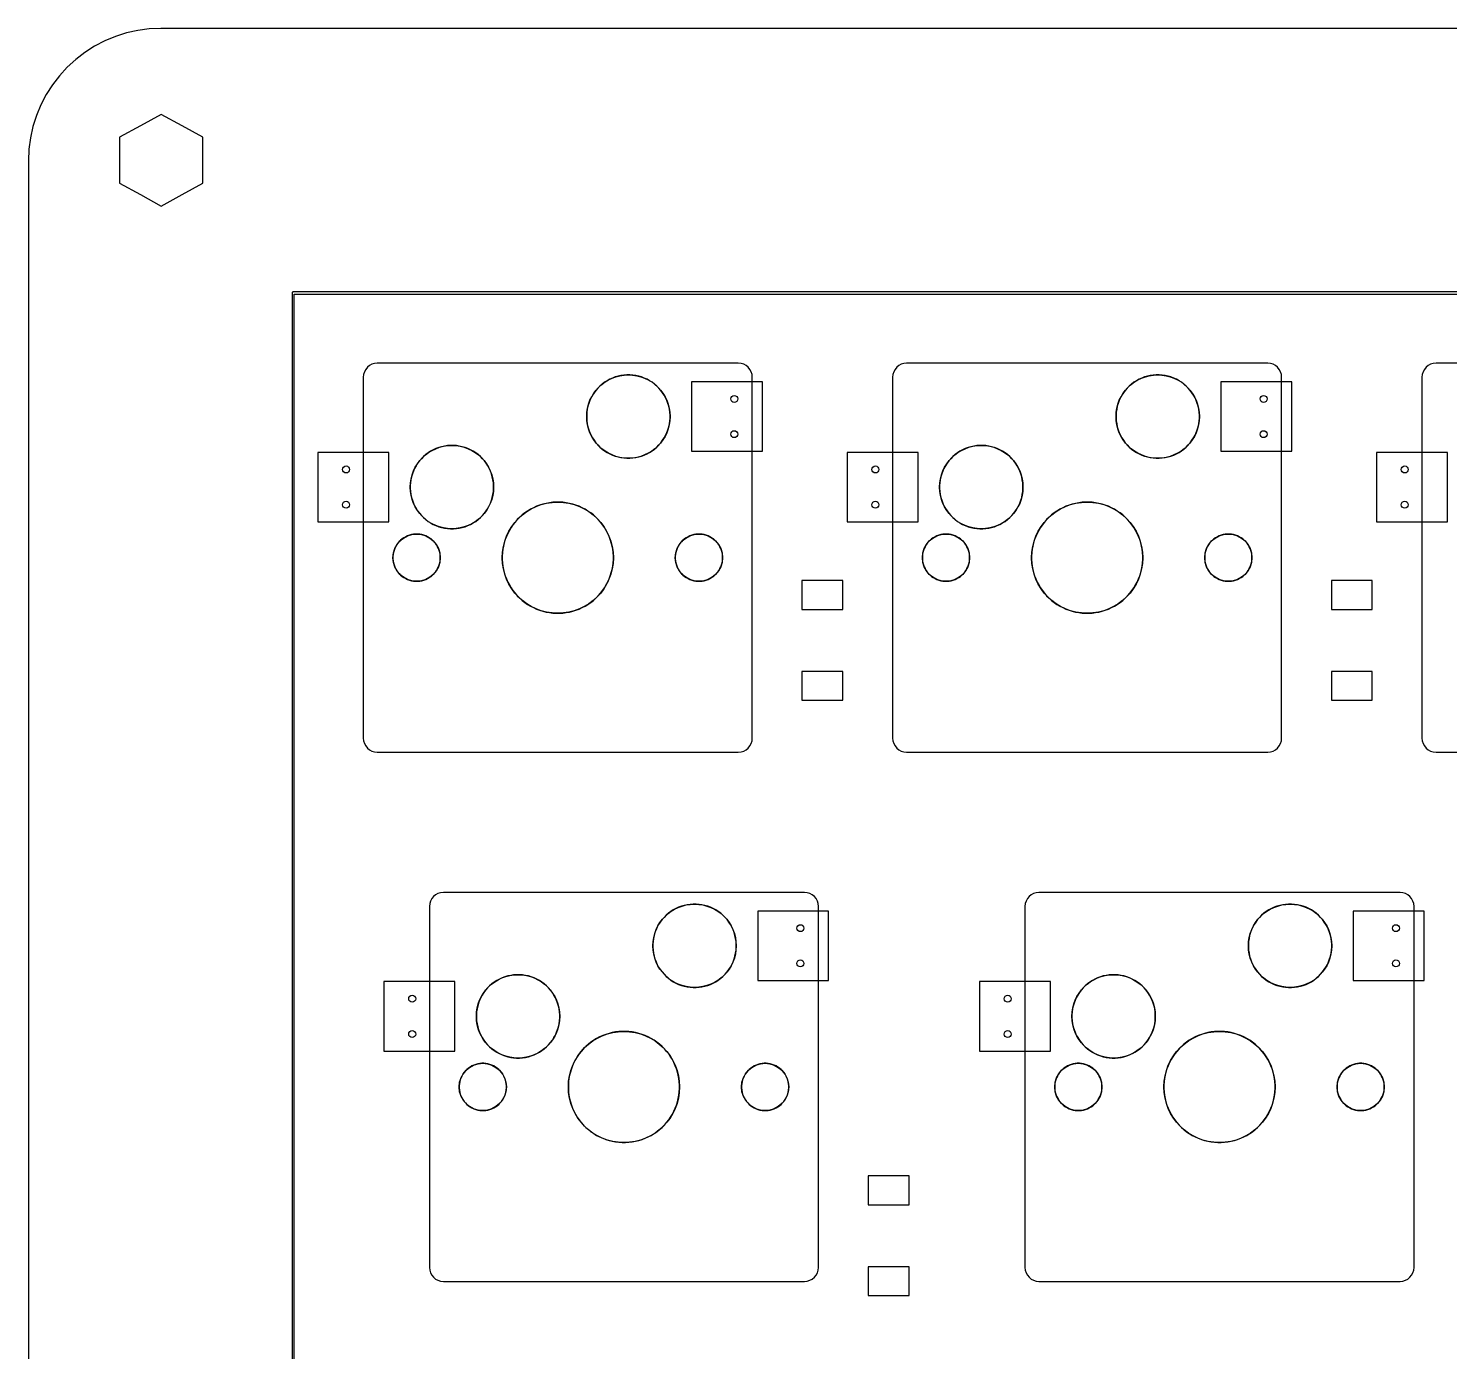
# Model space of a CAD drawing. Header units: millimetres. Extents: x 0 to 248, y 76 to 171.
# Drawn here: x 0 to 51.1, y 123.8 to 171.4 of the extents above; entities that cross this region are included whole.
import ezdxf

# ---------------------------------------------------------------- set-up
doc = ezdxf.new("R2010")
doc.units = ezdxf.units.MM

msp = doc.modelspace()

# ---------------------------------------------------------------- linework, layer by layer
at = {"layer": '16_copper'}
for points in [[(26.415, 158.73), (23.865, 158.73), (23.865, 156.23), (26.415, 156.23)], [(45.465, 158.73), (42.915, 158.73), (42.915, 156.23), (45.465, 156.23)], [(12.965, 156.19), (10.415, 156.19), (10.415, 153.69), (12.965, 153.69)], [(32.015, 156.19), (29.465, 156.19), (29.465, 153.69), (32.015, 153.69)], [(51.065, 156.19), (48.515, 156.19), (48.515, 153.69), (51.065, 153.69)], [(29.312, 151.577), (27.838, 151.577), (27.838, 150.54), (29.312, 150.54)], [(48.362, 151.577), (46.888, 151.577), (46.888, 150.54), (48.362, 150.54)], [(29.312, 148.307), (27.838, 148.307), (27.838, 147.27), (29.312, 147.27)], [(48.362, 148.307), (46.888, 148.307), (46.888, 147.27), (48.362, 147.27)], [(28.796, 139.68), (26.246, 139.68), (26.246, 137.18), (28.796, 137.18)], [(50.227, 139.68), (47.678, 139.68), (47.678, 137.18), (50.227, 137.18)], [(15.346, 137.14), (12.796, 137.14), (12.796, 134.64), (15.346, 134.64)], [(36.778, 137.14), (34.227, 137.14), (34.227, 134.64), (36.778, 134.64)], [(31.693, 130.146), (30.219, 130.146), (30.219, 129.109), (31.693, 129.109)], [(31.693, 126.876), (30.219, 126.876), (30.219, 125.839), (31.693, 125.839)]]:
    msp.add_lwpolyline(points, close=True, dxfattribs=at)
at = {"layer": '1_copper'}
msp.add_lwpolyline([(238.125, 161.963), (9.525, 161.963), (9.524, 161.963), (9.523, 161.963), (9.517, 161.961), (9.51, 161.96), (9.509, 161.959), (9.508, 161.959), (9.503, 161.955), (9.497, 161.951), (9.497, 161.95), (9.496, 161.95), (9.493, 161.944), (9.489, 161.938), (9.489, 161.937), (9.489, 161.936), (9.487, 161.925), (9.487, 85.725)], dxfattribs=at)
msp.add_lwpolyline([(9.563, 85.763), (9.563, 161.887), (238.087, 161.887), (238.087, 85.763)], close=True, dxfattribs=at)
at = {"layer": 'drills_NPTH'}
for centre, radius in [((21.59, 157.48), 1.5), ((40.64, 157.48), 1.5), ((15.24, 154.94), 1.5), ((34.29, 154.94), 1.5), ((19.05, 152.4), 2), ((38.1, 152.4), 2), ((13.97, 152.4), 0.85), ((24.13, 152.4), 0.85), ((33.02, 152.4), 0.85), ((43.18, 152.4), 0.85), ((23.971, 138.43), 1.5), ((45.403, 138.43), 1.5), ((17.621, 135.89), 1.5), ((39.053, 135.89), 1.5), ((21.431, 133.35), 2), ((42.863, 133.35), 2), ((16.351, 133.35), 0.85), ((26.511, 133.35), 0.85), ((37.782, 133.35), 0.85), ((47.943, 133.35), 0.85)]:
    msp.add_circle(centre, radius, dxfattribs=at)
at = {"layer": 'drills_PTH'}
for centre in [(25.4, 158.115), (44.45, 158.115), (25.4, 156.845), (44.45, 156.845), (11.43, 155.575), (30.48, 155.575), (49.53, 155.575), (11.43, 154.305), (30.48, 154.305), (49.53, 154.305), (27.781, 139.065), (49.213, 139.065), (27.781, 137.795), (49.213, 137.795), (13.811, 136.525), (35.242, 136.525), (13.811, 135.255), (35.242, 135.255)]:
    msp.add_circle(centre, 0.125, dxfattribs=at)
at = {"layer": 'holes'}
for points in [[(3.282, 165.882), (4.032, 165.469), (4.782, 165.056), (5.532, 165.469), (6.282, 165.882), (6.282, 167.531), (5.532, 167.944), (4.782, 168.356), (4.032, 167.944), (3.282, 167.531), (3.282, 165.882)], [(12.05, 145.903), (12.061, 145.802), (12.09, 145.708), (12.137, 145.622), (12.198, 145.548), (12.273, 145.486), (12.358, 145.44), (12.453, 145.41), (12.554, 145.4), (25.547, 145.4), (25.648, 145.41), (25.742, 145.44), (25.828, 145.486), (25.902, 145.548), (25.964, 145.622), (26.011, 145.708), (26.04, 145.802), (26.05, 145.903), (26.05, 158.896), (26.04, 158.998), (26.011, 159.092), (25.964, 159.177), (25.902, 159.252), (25.828, 159.314), (25.742, 159.36), (25.648, 159.39), (25.547, 159.4), (12.554, 159.4), (12.453, 159.39), (12.358, 159.36), (12.273, 159.314), (12.198, 159.252), (12.137, 159.177), (12.09, 159.092), (12.061, 158.998), (12.05, 158.896), (12.05, 145.903)], [(31.1, 145.903), (31.11, 145.802), (31.14, 145.708), (31.186, 145.622), (31.248, 145.548), (31.323, 145.486), (31.408, 145.44), (31.502, 145.41), (31.604, 145.4), (44.597, 145.4), (44.698, 145.41), (44.792, 145.44), (44.878, 145.486), (44.952, 145.548), (45.014, 145.622), (45.06, 145.708), (45.09, 145.802), (45.1, 145.903), (45.1, 158.896), (45.09, 158.998), (45.06, 159.092), (45.014, 159.177), (44.952, 159.252), (44.878, 159.314), (44.792, 159.36), (44.698, 159.39), (44.597, 159.4), (31.604, 159.4), (31.502, 159.39), (31.408, 159.36), (31.323, 159.314), (31.248, 159.252), (31.186, 159.177), (31.14, 159.092), (31.11, 158.998), (31.1, 158.896), (31.1, 145.903)], [(20.09, 157.426), (20.098, 157.32), (20.113, 157.214), (20.136, 157.109), (20.166, 157.006), (20.203, 156.906), (20.248, 156.808), (20.299, 156.714), (20.357, 156.624), (20.421, 156.538), (20.491, 156.457), (20.567, 156.381), (20.648, 156.311), (20.734, 156.247), (20.824, 156.189), (20.918, 156.138), (21.016, 156.093), (21.116, 156.056), (21.219, 156.026), (21.324, 156.003), (21.43, 155.988), (21.536, 155.98), (21.644, 155.98), (21.75, 155.988), (21.857, 156.003), (21.961, 156.026), (22.064, 156.056), (22.164, 156.093), (22.262, 156.138), (22.356, 156.189), (22.446, 156.247), (22.532, 156.311), (22.613, 156.381), (22.689, 156.457), (22.759, 156.538), (22.823, 156.624), (22.881, 156.714), (22.932, 156.808), (22.977, 156.906), (23.014, 157.006), (23.044, 157.109), (23.067, 157.214), (23.082, 157.32), (23.09, 157.426), (23.09, 157.534), (23.082, 157.64), (23.067, 157.746), (23.044, 157.851), (23.014, 157.954), (22.977, 158.054), (22.932, 158.152), (22.881, 158.246), (22.823, 158.336), (22.759, 158.422), (22.689, 158.503), (22.613, 158.579), (22.532, 158.649), (22.446, 158.713), (22.356, 158.771), (22.262, 158.822), (22.164, 158.867), (22.064, 158.904), (21.961, 158.934), (21.857, 158.957), (21.75, 158.972), (21.644, 158.98), (21.536, 158.98), (21.43, 158.972), (21.324, 158.957), (21.219, 158.934), (21.116, 158.904), (21.016, 158.867), (20.918, 158.822), (20.824, 158.771), (20.734, 158.713), (20.648, 158.649), (20.567, 158.579), (20.491, 158.503), (20.421, 158.422), (20.357, 158.336), (20.299, 158.246), (20.248, 158.152), (20.203, 158.054), (20.166, 157.954), (20.136, 157.851), (20.113, 157.746), (20.098, 157.64), (20.09, 157.534), (20.09, 157.426)], [(39.14, 157.426), (39.148, 157.32), (39.163, 157.214), (39.186, 157.109), (39.216, 157.006), (39.253, 156.906), (39.298, 156.808), (39.349, 156.714), (39.407, 156.624), (39.471, 156.538), (39.541, 156.457), (39.617, 156.381), (39.698, 156.311), (39.784, 156.247), (39.874, 156.189), (39.968, 156.138), (40.066, 156.093), (40.166, 156.056), (40.269, 156.026), (40.373, 156.003), (40.48, 155.988), (40.586, 155.98), (40.694, 155.98), (40.8, 155.988), (40.907, 156.003), (41.011, 156.026), (41.114, 156.056), (41.214, 156.093), (41.312, 156.138), (41.406, 156.189), (41.496, 156.247), (41.582, 156.311), (41.663, 156.381), (41.739, 156.457), (41.809, 156.538), (41.873, 156.624), (41.931, 156.714), (41.982, 156.808), (42.027, 156.906), (42.064, 157.006), (42.094, 157.109), (42.117, 157.214), (42.132, 157.32), (42.14, 157.426), (42.14, 157.534), (42.132, 157.64), (42.117, 157.746), (42.094, 157.851), (42.064, 157.954), (42.027, 158.054), (41.982, 158.152), (41.931, 158.246), (41.873, 158.336), (41.809, 158.422), (41.739, 158.503), (41.663, 158.579), (41.582, 158.649), (41.496, 158.713), (41.406, 158.771), (41.312, 158.822), (41.214, 158.867), (41.114, 158.904), (41.011, 158.934), (40.907, 158.957), (40.8, 158.972), (40.694, 158.98), (40.586, 158.98), (40.48, 158.972), (40.373, 158.957), (40.269, 158.934), (40.166, 158.904), (40.066, 158.867), (39.968, 158.822), (39.874, 158.771), (39.784, 158.713), (39.698, 158.649), (39.617, 158.579), (39.541, 158.503), (39.471, 158.422), (39.407, 158.336), (39.349, 158.246), (39.298, 158.152), (39.253, 158.054), (39.216, 157.954), (39.186, 157.851), (39.163, 157.746), (39.148, 157.64), (39.14, 157.534), (39.14, 157.426)], [(13.74, 154.886), (13.748, 154.78), (13.763, 154.674), (13.786, 154.569), (13.816, 154.466), (13.853, 154.366), (13.898, 154.268), (13.949, 154.174), (14.007, 154.084), (14.071, 153.998), (14.141, 153.917), (14.217, 153.841), (14.298, 153.771), (14.384, 153.707), (14.474, 153.649), (14.568, 153.598), (14.666, 153.553), (14.766, 153.516), (14.869, 153.486), (14.974, 153.463), (15.08, 153.448), (15.186, 153.44), (15.294, 153.44), (15.4, 153.448), (15.507, 153.463), (15.611, 153.486), (15.714, 153.516), (15.814, 153.553), (15.912, 153.598), (16.006, 153.649), (16.096, 153.707), (16.182, 153.771), (16.263, 153.841), (16.339, 153.917), (16.409, 153.998), (16.473, 154.084), (16.531, 154.174), (16.582, 154.268), (16.627, 154.366), (16.664, 154.466), (16.694, 154.569), (16.717, 154.674), (16.732, 154.78), (16.74, 154.886), (16.74, 154.994), (16.732, 155.1), (16.717, 155.207), (16.694, 155.311), (16.664, 155.414), (16.627, 155.514), (16.582, 155.612), (16.531, 155.706), (16.473, 155.796), (16.409, 155.882), (16.339, 155.963), (16.263, 156.039), (16.182, 156.109), (16.096, 156.173), (16.006, 156.231), (15.912, 156.282), (15.814, 156.327), (15.714, 156.364), (15.611, 156.394), (15.507, 156.417), (15.4, 156.432), (15.294, 156.44), (15.186, 156.44), (15.08, 156.432), (14.974, 156.417), (14.869, 156.394), (14.766, 156.364), (14.666, 156.327), (14.568, 156.282), (14.474, 156.231), (14.384, 156.173), (14.298, 156.109), (14.217, 156.039), (14.141, 155.963), (14.071, 155.882), (14.007, 155.796), (13.949, 155.706), (13.898, 155.612), (13.853, 155.514), (13.816, 155.414), (13.786, 155.311), (13.763, 155.207), (13.748, 155.1), (13.74, 154.994), (13.74, 154.886)], [(32.79, 154.886), (32.798, 154.78), (32.813, 154.674), (32.836, 154.569), (32.866, 154.466), (32.903, 154.366), (32.948, 154.268), (32.999, 154.174), (33.057, 154.084), (33.121, 153.998), (33.191, 153.917), (33.267, 153.841), (33.348, 153.771), (33.434, 153.707), (33.524, 153.649), (33.618, 153.598), (33.716, 153.553), (33.816, 153.516), (33.919, 153.486), (34.023, 153.463), (34.13, 153.448), (34.236, 153.44), (34.344, 153.44), (34.45, 153.448), (34.556, 153.463), (34.661, 153.486), (34.764, 153.516), (34.864, 153.553), (34.962, 153.598), (35.056, 153.649), (35.146, 153.707), (35.232, 153.771), (35.313, 153.841), (35.389, 153.917), (35.459, 153.998), (35.523, 154.084), (35.581, 154.174), (35.632, 154.268), (35.677, 154.366), (35.714, 154.466), (35.744, 154.569), (35.767, 154.674), (35.782, 154.78), (35.79, 154.886), (35.79, 154.994), (35.782, 155.1), (35.767, 155.207), (35.744, 155.311), (35.714, 155.414), (35.677, 155.514), (35.632, 155.612), (35.581, 155.706), (35.523, 155.796), (35.459, 155.882), (35.389, 155.963), (35.313, 156.039), (35.232, 156.109), (35.146, 156.173), (35.056, 156.231), (34.962, 156.282), (34.864, 156.327), (34.764, 156.364), (34.661, 156.394), (34.556, 156.417), (34.45, 156.432), (34.344, 156.44), (34.236, 156.44), (34.13, 156.432), (34.023, 156.417), (33.919, 156.394), (33.816, 156.364), (33.716, 156.327), (33.618, 156.282), (33.524, 156.231), (33.434, 156.173), (33.348, 156.109), (33.267, 156.039), (33.191, 155.963), (33.121, 155.882), (33.057, 155.796), (32.999, 155.706), (32.948, 155.612), (32.903, 155.514), (32.866, 155.414), (32.836, 155.311), (32.813, 155.207), (32.798, 155.1), (32.79, 154.994), (32.79, 154.886)], [(17.05, 152.34), (17.057, 152.219), (17.072, 152.099), (17.094, 151.98), (17.123, 151.863), (17.159, 151.747), (17.201, 151.634), (17.251, 151.524), (17.307, 151.417), (17.37, 151.314), (17.438, 151.214), (17.513, 151.119), (17.593, 151.029), (17.679, 150.943), (17.769, 150.863), (17.864, 150.788), (17.964, 150.72), (18.067, 150.657), (18.174, 150.601), (18.284, 150.551), (18.397, 150.509), (18.513, 150.473), (18.63, 150.444), (18.749, 150.422), (18.869, 150.407), (18.99, 150.4), (19.11, 150.4), (19.231, 150.407), (19.351, 150.422), (19.47, 150.444), (19.587, 150.473), (19.703, 150.509), (19.816, 150.551), (19.926, 150.601), (20.033, 150.657), (20.136, 150.72), (20.236, 150.788), (20.331, 150.863), (20.421, 150.943), (20.507, 151.029), (20.587, 151.119), (20.662, 151.214), (20.73, 151.314), (20.793, 151.417), (20.849, 151.524), (20.899, 151.634), (20.941, 151.747), (20.977, 151.863), (21.006, 151.98), (21.028, 152.099), (21.043, 152.219), (21.05, 152.34), (21.05, 152.46), (21.043, 152.581), (21.028, 152.701), (21.006, 152.82), (20.977, 152.937), (20.941, 153.053), (20.899, 153.166), (20.849, 153.276), (20.793, 153.383), (20.73, 153.486), (20.662, 153.586), (20.587, 153.681), (20.507, 153.771), (20.421, 153.857), (20.331, 153.937), (20.236, 154.012), (20.136, 154.08), (20.033, 154.143), (19.926, 154.199), (19.816, 154.249), (19.703, 154.291), (19.587, 154.327), (19.47, 154.356), (19.351, 154.378), (19.231, 154.393), (19.11, 154.4), (18.99, 154.4), (18.869, 154.393), (18.749, 154.378), (18.63, 154.356), (18.513, 154.327), (18.397, 154.291), (18.284, 154.249), (18.174, 154.199), (18.067, 154.143), (17.964, 154.08), (17.864, 154.012), (17.769, 153.937), (17.679, 153.857), (17.593, 153.771), (17.513, 153.681), (17.438, 153.586), (17.37, 153.486), (17.307, 153.383), (17.251, 153.276), (17.201, 153.166), (17.159, 153.053), (17.123, 152.937), (17.094, 152.82), (17.072, 152.701), (17.057, 152.581), (17.05, 152.46), (17.05, 152.34)], [(36.1, 152.34), (36.107, 152.219), (36.122, 152.099), (36.144, 151.98), (36.173, 151.863), (36.209, 151.747), (36.251, 151.634), (36.301, 151.524), (36.357, 151.417), (36.42, 151.314), (36.488, 151.214), (36.563, 151.119), (36.643, 151.029), (36.729, 150.943), (36.819, 150.863), (36.914, 150.788), (37.014, 150.72), (37.117, 150.657), (37.224, 150.601), (37.334, 150.551), (37.447, 150.509), (37.563, 150.473), (37.68, 150.444), (37.799, 150.422), (37.919, 150.407), (38.04, 150.4), (38.16, 150.4), (38.281, 150.407), (38.401, 150.422), (38.52, 150.444), (38.637, 150.473), (38.753, 150.509), (38.866, 150.551), (38.976, 150.601), (39.083, 150.657), (39.186, 150.72), (39.286, 150.788), (39.381, 150.863), (39.471, 150.943), (39.557, 151.029), (39.637, 151.119), (39.712, 151.214), (39.78, 151.314), (39.843, 151.417), (39.899, 151.524), (39.949, 151.634), (39.991, 151.747), (40.027, 151.863), (40.056, 151.98), (40.078, 152.099), (40.093, 152.219), (40.1, 152.34), (40.1, 152.46), (40.093, 152.581), (40.078, 152.701), (40.056, 152.82), (40.027, 152.937), (39.991, 153.053), (39.949, 153.166), (39.899, 153.276), (39.843, 153.383), (39.78, 153.486), (39.712, 153.586), (39.637, 153.681), (39.557, 153.771), (39.471, 153.857), (39.381, 153.937), (39.286, 154.012), (39.186, 154.08), (39.083, 154.143), (38.976, 154.199), (38.866, 154.249), (38.753, 154.291), (38.637, 154.327), (38.52, 154.356), (38.401, 154.378), (38.281, 154.393), (38.16, 154.4), (38.04, 154.4), (37.919, 154.393), (37.799, 154.378), (37.68, 154.356), (37.563, 154.327), (37.447, 154.291), (37.334, 154.249), (37.224, 154.199), (37.117, 154.143), (37.014, 154.08), (36.914, 154.012), (36.819, 153.937), (36.729, 153.857), (36.643, 153.771), (36.563, 153.681), (36.488, 153.586), (36.42, 153.486), (36.357, 153.383), (36.301, 153.276), (36.251, 153.166), (36.209, 153.053), (36.173, 152.937), (36.144, 152.82), (36.122, 152.701), (36.107, 152.581), (36.1, 152.46), (36.1, 152.34)], [(13.12, 152.363), (13.126, 152.289), (13.139, 152.216), (13.159, 152.144), (13.184, 152.074), (13.215, 152.007), (13.252, 151.943), (13.295, 151.882), (13.343, 151.825), (13.395, 151.773), (13.452, 151.725), (13.513, 151.682), (13.577, 151.645), (13.644, 151.614), (13.714, 151.589), (13.786, 151.569), (13.859, 151.556), (13.933, 151.55), (14.007, 151.55), (14.081, 151.556), (14.154, 151.569), (14.226, 151.589), (14.296, 151.614), (14.363, 151.645), (14.427, 151.682), (14.488, 151.725), (14.545, 151.773), (14.597, 151.825), (14.645, 151.882), (14.688, 151.943), (14.725, 152.007), (14.756, 152.074), (14.781, 152.144), (14.801, 152.216), (14.814, 152.289), (14.82, 152.363), (14.82, 152.437), (14.814, 152.511), (14.801, 152.584), (14.781, 152.656), (14.756, 152.726), (14.725, 152.793), (14.688, 152.857), (14.645, 152.918), (14.597, 152.975), (14.545, 153.027), (14.488, 153.075), (14.427, 153.118), (14.363, 153.155), (14.296, 153.186), (14.226, 153.211), (14.154, 153.231), (14.081, 153.244), (14.007, 153.25), (13.933, 153.25), (13.859, 153.244), (13.786, 153.231), (13.714, 153.211), (13.644, 153.186), (13.577, 153.155), (13.513, 153.118), (13.452, 153.075), (13.395, 153.027), (13.343, 152.975), (13.295, 152.918), (13.252, 152.857), (13.215, 152.793), (13.184, 152.726), (13.159, 152.656), (13.139, 152.584), (13.126, 152.511), (13.12, 152.437), (13.12, 152.363)], [(23.28, 152.363), (23.286, 152.289), (23.299, 152.216), (23.319, 152.144), (23.344, 152.074), (23.375, 152.007), (23.412, 151.943), (23.455, 151.882), (23.503, 151.825), (23.555, 151.773), (23.612, 151.725), (23.673, 151.682), (23.737, 151.645), (23.804, 151.614), (23.874, 151.589), (23.946, 151.569), (24.019, 151.556), (24.093, 151.55), (24.167, 151.55), (24.241, 151.556), (24.314, 151.569), (24.386, 151.589), (24.456, 151.614), (24.523, 151.645), (24.587, 151.682), (24.648, 151.725), (24.705, 151.773), (24.757, 151.825), (24.805, 151.882), (24.848, 151.943), (24.885, 152.007), (24.916, 152.074), (24.941, 152.144), (24.961, 152.216), (24.974, 152.289), (24.98, 152.363), (24.98, 152.437), (24.974, 152.511), (24.961, 152.584), (24.941, 152.656), (24.916, 152.726), (24.885, 152.793), (24.848, 152.857), (24.805, 152.918), (24.757, 152.975), (24.705, 153.027), (24.648, 153.075), (24.587, 153.118), (24.523, 153.155), (24.456, 153.186), (24.386, 153.211), (24.314, 153.231), (24.241, 153.244), (24.167, 153.25), (24.093, 153.25), (24.019, 153.244), (23.946, 153.231), (23.874, 153.211), (23.804, 153.186), (23.737, 153.155), (23.673, 153.118), (23.612, 153.075), (23.555, 153.027), (23.503, 152.975), (23.455, 152.918), (23.412, 152.857), (23.375, 152.793), (23.344, 152.726), (23.319, 152.656), (23.299, 152.584), (23.286, 152.511), (23.28, 152.437), (23.28, 152.363)], [(32.17, 152.363), (32.176, 152.289), (32.189, 152.216), (32.209, 152.144), (32.234, 152.074), (32.265, 152.007), (32.302, 151.943), (32.345, 151.882), (32.393, 151.825), (32.445, 151.773), (32.502, 151.725), (32.563, 151.682), (32.627, 151.645), (32.694, 151.614), (32.764, 151.589), (32.836, 151.569), (32.909, 151.556), (32.983, 151.55), (33.057, 151.55), (33.131, 151.556), (33.204, 151.569), (33.276, 151.589), (33.346, 151.614), (33.413, 151.645), (33.477, 151.682), (33.538, 151.725), (33.595, 151.773), (33.647, 151.825), (33.695, 151.882), (33.738, 151.943), (33.775, 152.007), (33.806, 152.074), (33.831, 152.144), (33.851, 152.216), (33.864, 152.289), (33.87, 152.363), (33.87, 152.437), (33.864, 152.511), (33.851, 152.584), (33.831, 152.656), (33.806, 152.726), (33.775, 152.793), (33.738, 152.857), (33.695, 152.918), (33.647, 152.975), (33.595, 153.027), (33.538, 153.075), (33.477, 153.118), (33.413, 153.155), (33.346, 153.186), (33.276, 153.211), (33.204, 153.231), (33.131, 153.244), (33.057, 153.25), (32.983, 153.25), (32.909, 153.244), (32.836, 153.231), (32.764, 153.211), (32.694, 153.186), (32.627, 153.155), (32.563, 153.118), (32.502, 153.075), (32.445, 153.027), (32.393, 152.975), (32.345, 152.918), (32.302, 152.857), (32.265, 152.793), (32.234, 152.726), (32.209, 152.656), (32.189, 152.584), (32.176, 152.511), (32.17, 152.437), (32.17, 152.363)], [(42.33, 152.363), (42.336, 152.289), (42.349, 152.216), (42.369, 152.144), (42.394, 152.074), (42.425, 152.007), (42.462, 151.943), (42.505, 151.882), (42.553, 151.825), (42.605, 151.773), (42.662, 151.725), (42.723, 151.682), (42.787, 151.645), (42.854, 151.614), (42.924, 151.589), (42.996, 151.569), (43.069, 151.556), (43.143, 151.55), (43.217, 151.55), (43.291, 151.556), (43.364, 151.569), (43.436, 151.589), (43.506, 151.614), (43.573, 151.645), (43.637, 151.682), (43.698, 151.725), (43.755, 151.773), (43.807, 151.825), (43.855, 151.882), (43.898, 151.943), (43.935, 152.007), (43.966, 152.074), (43.991, 152.144), (44.011, 152.216), (44.024, 152.289), (44.03, 152.363), (44.03, 152.437), (44.024, 152.511), (44.011, 152.584), (43.991, 152.656), (43.966, 152.726), (43.935, 152.793), (43.898, 152.857), (43.855, 152.918), (43.807, 152.975), (43.755, 153.027), (43.698, 153.075), (43.637, 153.118), (43.573, 153.155), (43.506, 153.186), (43.436, 153.211), (43.364, 153.231), (43.291, 153.244), (43.217, 153.25), (43.143, 153.25), (43.069, 153.244), (42.996, 153.231), (42.924, 153.211), (42.854, 153.186), (42.787, 153.155), (42.723, 153.118), (42.662, 153.075), (42.605, 153.027), (42.553, 152.975), (42.505, 152.918), (42.462, 152.857), (42.425, 152.793), (42.394, 152.726), (42.369, 152.656), (42.349, 152.584), (42.336, 152.511), (42.33, 152.437), (42.33, 152.363)], [(14.431, 126.853), (14.442, 126.752), (14.471, 126.658), (14.518, 126.572), (14.579, 126.498), (14.654, 126.436), (14.739, 126.39), (14.834, 126.36), (14.935, 126.35), (27.928, 126.35), (28.029, 126.36), (28.123, 126.39), (28.209, 126.436), (28.283, 126.498), (28.345, 126.572), (28.392, 126.658), (28.421, 126.752), (28.431, 126.853), (28.431, 139.846), (28.421, 139.948), (28.392, 140.042), (28.345, 140.127), (28.283, 140.202), (28.209, 140.264), (28.123, 140.31), (28.029, 140.34), (27.928, 140.35), (14.935, 140.35), (14.834, 140.34), (14.739, 140.31), (14.654, 140.264), (14.579, 140.202), (14.518, 140.127), (14.471, 140.042), (14.442, 139.948), (14.431, 139.846), (14.431, 126.853)], [(35.863, 126.853), (35.873, 126.752), (35.902, 126.658), (35.949, 126.572), (36.011, 126.498), (36.085, 126.436), (36.171, 126.39), (36.265, 126.36), (36.366, 126.35), (49.359, 126.35), (49.46, 126.36), (49.555, 126.39), (49.64, 126.436), (49.715, 126.498), (49.776, 126.572), (49.823, 126.658), (49.852, 126.752), (49.863, 126.853), (49.863, 139.846), (49.852, 139.948), (49.823, 140.042), (49.776, 140.127), (49.715, 140.202), (49.64, 140.264), (49.555, 140.31), (49.46, 140.34), (49.359, 140.35), (36.366, 140.35), (36.265, 140.34), (36.171, 140.31), (36.085, 140.264), (36.011, 140.202), (35.949, 140.127), (35.902, 140.042), (35.873, 139.948), (35.863, 139.846), (35.863, 126.853)], [(22.471, 138.376), (22.479, 138.27), (22.494, 138.163), (22.517, 138.059), (22.547, 137.956), (22.585, 137.856), (22.629, 137.758), (22.68, 137.664), (22.738, 137.574), (22.803, 137.488), (22.873, 137.407), (22.948, 137.331), (23.029, 137.261), (23.115, 137.197), (23.205, 137.139), (23.299, 137.088), (23.397, 137.043), (23.497, 137.006), (23.6, 136.976), (23.705, 136.953), (23.811, 136.938), (23.918, 136.93), (24.025, 136.93), (24.132, 136.938), (24.238, 136.953), (24.342, 136.976), (24.445, 137.006), (24.546, 137.043), (24.643, 137.088), (24.737, 137.139), (24.827, 137.197), (24.913, 137.261), (24.994, 137.331), (25.07, 137.407), (25.14, 137.488), (25.204, 137.574), (25.262, 137.664), (25.313, 137.758), (25.358, 137.856), (25.395, 137.956), (25.426, 138.059), (25.448, 138.163), (25.464, 138.27), (25.471, 138.376), (25.471, 138.484), (25.464, 138.59), (25.448, 138.697), (25.426, 138.801), (25.395, 138.904), (25.358, 139.004), (25.313, 139.102), (25.262, 139.196), (25.204, 139.286), (25.14, 139.372), (25.07, 139.453), (24.994, 139.529), (24.913, 139.599), (24.827, 139.663), (24.737, 139.721), (24.643, 139.772), (24.546, 139.817), (24.445, 139.854), (24.342, 139.884), (24.238, 139.907), (24.132, 139.922), (24.025, 139.93), (23.918, 139.93), (23.811, 139.922), (23.705, 139.907), (23.6, 139.884), (23.497, 139.854), (23.397, 139.817), (23.299, 139.772), (23.205, 139.721), (23.115, 139.663), (23.029, 139.599), (22.948, 139.529), (22.873, 139.453), (22.803, 139.372), (22.738, 139.286), (22.68, 139.196), (22.629, 139.102), (22.585, 139.004), (22.547, 138.904), (22.517, 138.801), (22.494, 138.697), (22.479, 138.59), (22.471, 138.484), (22.471, 138.376)], [(43.903, 138.376), (43.91, 138.27), (43.925, 138.163), (43.948, 138.059), (43.978, 137.956), (44.016, 137.856), (44.06, 137.758), (44.112, 137.664), (44.17, 137.574), (44.234, 137.488), (44.304, 137.407), (44.38, 137.331), (44.461, 137.261), (44.546, 137.197), (44.637, 137.139), (44.731, 137.088), (44.828, 137.043), (44.928, 137.006), (45.031, 136.976), (45.136, 136.953), (45.242, 136.938), (45.349, 136.93), (45.456, 136.93), (45.563, 136.938), (45.669, 136.953), (45.774, 136.976), (45.877, 137.006), (45.977, 137.043), (46.074, 137.088), (46.168, 137.139), (46.259, 137.197), (46.344, 137.261), (46.425, 137.331), (46.501, 137.407), (46.571, 137.488), (46.635, 137.574), (46.693, 137.664), (46.745, 137.758), (46.789, 137.856), (46.827, 137.956), (46.857, 138.059), (46.88, 138.163), (46.895, 138.27), (46.903, 138.376), (46.903, 138.484), (46.895, 138.59), (46.88, 138.697), (46.857, 138.801), (46.827, 138.904), (46.789, 139.004), (46.745, 139.102), (46.693, 139.196), (46.635, 139.286), (46.571, 139.372), (46.501, 139.453), (46.425, 139.529), (46.344, 139.599), (46.259, 139.663), (46.168, 139.721), (46.074, 139.772), (45.977, 139.817), (45.877, 139.854), (45.774, 139.884), (45.669, 139.907), (45.563, 139.922), (45.456, 139.93), (45.349, 139.93), (45.242, 139.922), (45.136, 139.907), (45.031, 139.884), (44.928, 139.854), (44.828, 139.817), (44.731, 139.772), (44.637, 139.721), (44.546, 139.663), (44.461, 139.599), (44.38, 139.529), (44.304, 139.453), (44.234, 139.372), (44.17, 139.286), (44.112, 139.196), (44.06, 139.102), (44.016, 139.004), (43.978, 138.904), (43.948, 138.801), (43.925, 138.697), (43.91, 138.59), (43.903, 138.484), (43.903, 138.376)], [(16.121, 135.836), (16.129, 135.73), (16.144, 135.624), (16.167, 135.519), (16.197, 135.416), (16.235, 135.316), (16.279, 135.218), (16.33, 135.124), (16.388, 135.034), (16.453, 134.948), (16.523, 134.867), (16.598, 134.791), (16.679, 134.721), (16.765, 134.657), (16.855, 134.599), (16.949, 134.548), (17.047, 134.503), (17.147, 134.466), (17.25, 134.436), (17.355, 134.413), (17.461, 134.398), (17.568, 134.39), (17.675, 134.39), (17.782, 134.398), (17.888, 134.413), (17.992, 134.436), (18.095, 134.466), (18.196, 134.503), (18.293, 134.548), (18.387, 134.599), (18.477, 134.657), (18.563, 134.721), (18.644, 134.791), (18.72, 134.867), (18.79, 134.948), (18.854, 135.034), (18.912, 135.124), (18.963, 135.218), (19.008, 135.316), (19.045, 135.416), (19.076, 135.519), (19.098, 135.624), (19.114, 135.73), (19.121, 135.836), (19.121, 135.944), (19.114, 136.05), (19.098, 136.156), (19.076, 136.261), (19.045, 136.364), (19.008, 136.464), (18.963, 136.562), (18.912, 136.656), (18.854, 136.746), (18.79, 136.832), (18.72, 136.913), (18.644, 136.989), (18.563, 137.059), (18.477, 137.123), (18.387, 137.181), (18.293, 137.232), (18.196, 137.277), (18.095, 137.314), (17.992, 137.344), (17.888, 137.367), (17.782, 137.382), (17.675, 137.39), (17.568, 137.39), (17.461, 137.382), (17.355, 137.367), (17.25, 137.344), (17.147, 137.314), (17.047, 137.277), (16.949, 137.232), (16.855, 137.181), (16.765, 137.123), (16.679, 137.059), (16.598, 136.989), (16.523, 136.913), (16.453, 136.832), (16.388, 136.746), (16.33, 136.656), (16.279, 136.562), (16.235, 136.464), (16.197, 136.364), (16.167, 136.261), (16.144, 136.156), (16.129, 136.05), (16.121, 135.944), (16.121, 135.836)], [(37.553, 135.836), (37.56, 135.73), (37.575, 135.624), (37.598, 135.519), (37.628, 135.416), (37.666, 135.316), (37.71, 135.218), (37.762, 135.124), (37.82, 135.034), (37.884, 134.948), (37.954, 134.867), (38.03, 134.791), (38.111, 134.721), (38.196, 134.657), (38.287, 134.599), (38.381, 134.548), (38.478, 134.503), (38.579, 134.466), (38.681, 134.436), (38.786, 134.413), (38.892, 134.398), (38.999, 134.39), (39.106, 134.39), (39.213, 134.398), (39.319, 134.413), (39.424, 134.436), (39.526, 134.466), (39.627, 134.503), (39.724, 134.548), (39.818, 134.599), (39.909, 134.657), (39.994, 134.721), (40.075, 134.791), (40.151, 134.867), (40.221, 134.948), (40.285, 135.034), (40.343, 135.124), (40.395, 135.218), (40.439, 135.316), (40.477, 135.416), (40.507, 135.519), (40.53, 135.624), (40.545, 135.73), (40.553, 135.836), (40.553, 135.944), (40.545, 136.05), (40.53, 136.156), (40.507, 136.261), (40.477, 136.364), (40.439, 136.464), (40.395, 136.562), (40.343, 136.656), (40.285, 136.746), (40.221, 136.832), (40.151, 136.913), (40.075, 136.989), (39.994, 137.059), (39.909, 137.123), (39.818, 137.181), (39.724, 137.232), (39.627, 137.277), (39.526, 137.314), (39.424, 137.344), (39.319, 137.367), (39.213, 137.382), (39.106, 137.39), (38.999, 137.39), (38.892, 137.382), (38.786, 137.367), (38.681, 137.344), (38.579, 137.314), (38.478, 137.277), (38.381, 137.232), (38.287, 137.181), (38.196, 137.123), (38.111, 137.059), (38.03, 136.989), (37.954, 136.913), (37.884, 136.832), (37.82, 136.746), (37.762, 136.656), (37.71, 136.562), (37.666, 136.464), (37.628, 136.364), (37.598, 136.261), (37.575, 136.156), (37.56, 136.05), (37.553, 135.944), (37.553, 135.836)], [(19.431, 133.29), (19.439, 133.169), (19.453, 133.049), (19.475, 132.93), (19.504, 132.813), (19.54, 132.697), (19.583, 132.584), (19.632, 132.474), (19.688, 132.367), (19.751, 132.264), (19.82, 132.164), (19.894, 132.069), (19.974, 131.979), (20.06, 131.893), (20.15, 131.813), (20.245, 131.738), (20.345, 131.67), (20.448, 131.607), (20.555, 131.551), (20.666, 131.501), (20.779, 131.459), (20.894, 131.423), (21.011, 131.394), (21.13, 131.372), (21.25, 131.357), (21.371, 131.35), (21.492, 131.35), (21.612, 131.357), (21.732, 131.372), (21.851, 131.394), (21.969, 131.423), (22.084, 131.459), (22.197, 131.501), (22.307, 131.551), (22.414, 131.607), (22.518, 131.67), (22.617, 131.738), (22.712, 131.813), (22.803, 131.893), (22.888, 131.979), (22.968, 132.069), (23.043, 132.164), (23.112, 132.264), (23.174, 132.367), (23.23, 132.474), (23.28, 132.584), (23.323, 132.697), (23.359, 132.813), (23.388, 132.93), (23.409, 133.049), (23.424, 133.169), (23.431, 133.29), (23.431, 133.41), (23.424, 133.531), (23.409, 133.651), (23.388, 133.77), (23.359, 133.887), (23.323, 134.003), (23.28, 134.116), (23.23, 134.226), (23.174, 134.333), (23.112, 134.436), (23.043, 134.536), (22.968, 134.631), (22.888, 134.721), (22.803, 134.807), (22.712, 134.887), (22.617, 134.962), (22.518, 135.03), (22.414, 135.093), (22.307, 135.149), (22.197, 135.199), (22.084, 135.241), (21.969, 135.277), (21.851, 135.306), (21.732, 135.328), (21.612, 135.343), (21.492, 135.35), (21.371, 135.35), (21.25, 135.343), (21.13, 135.328), (21.011, 135.306), (20.894, 135.277), (20.779, 135.241), (20.666, 135.199), (20.555, 135.149), (20.448, 135.093), (20.345, 135.03), (20.245, 134.962), (20.15, 134.887), (20.06, 134.807), (19.974, 134.721), (19.894, 134.631), (19.82, 134.536), (19.751, 134.436), (19.688, 134.333), (19.632, 134.226), (19.583, 134.116), (19.54, 134.003), (19.504, 133.887), (19.475, 133.77), (19.453, 133.651), (19.439, 133.531), (19.431, 133.41), (19.431, 133.29)], [(40.863, 133.29), (40.87, 133.169), (40.884, 133.049), (40.906, 132.93), (40.935, 132.813), (40.971, 132.697), (41.014, 132.584), (41.064, 132.474), (41.12, 132.367), (41.182, 132.264), (41.251, 132.164), (41.325, 132.069), (41.406, 131.979), (41.491, 131.893), (41.581, 131.813), (41.677, 131.738), (41.776, 131.67), (41.88, 131.607), (41.987, 131.551), (42.097, 131.501), (42.21, 131.459), (42.325, 131.423), (42.443, 131.394), (42.561, 131.372), (42.681, 131.357), (42.802, 131.35), (42.923, 131.35), (43.044, 131.357), (43.164, 131.372), (43.282, 131.394), (43.4, 131.423), (43.515, 131.459), (43.628, 131.501), (43.738, 131.551), (43.845, 131.607), (43.949, 131.67), (44.048, 131.738), (44.144, 131.813), (44.234, 131.893), (44.319, 131.979), (44.4, 132.069), (44.474, 132.164), (44.543, 132.264), (44.605, 132.367), (44.661, 132.474), (44.711, 132.584), (44.754, 132.697), (44.79, 132.813), (44.819, 132.93), (44.841, 133.049), (44.855, 133.169), (44.863, 133.29), (44.863, 133.41), (44.855, 133.531), (44.841, 133.651), (44.819, 133.77), (44.79, 133.887), (44.754, 134.003), (44.711, 134.116), (44.661, 134.226), (44.605, 134.333), (44.543, 134.436), (44.474, 134.536), (44.4, 134.631), (44.319, 134.721), (44.234, 134.807), (44.144, 134.887), (44.048, 134.962), (43.949, 135.03), (43.845, 135.093), (43.738, 135.149), (43.628, 135.199), (43.515, 135.241), (43.4, 135.277), (43.282, 135.306), (43.164, 135.328), (43.044, 135.343), (42.923, 135.35), (42.802, 135.35), (42.681, 135.343), (42.561, 135.328), (42.443, 135.306), (42.325, 135.277), (42.21, 135.241), (42.097, 135.199), (41.987, 135.149), (41.88, 135.093), (41.776, 135.03), (41.677, 134.962), (41.581, 134.887), (41.491, 134.807), (41.406, 134.721), (41.325, 134.631), (41.251, 134.536), (41.182, 134.436), (41.12, 134.333), (41.064, 134.226), (41.014, 134.116), (40.971, 134.003), (40.935, 133.887), (40.906, 133.77), (40.884, 133.651), (40.87, 133.531), (40.863, 133.41), (40.863, 133.29)], [(15.501, 133.313), (15.508, 133.239), (15.521, 133.166), (15.54, 133.094), (15.565, 133.024), (15.597, 132.957), (15.634, 132.893), (15.676, 132.832), (15.724, 132.775), (15.776, 132.723), (15.833, 132.675), (15.894, 132.632), (15.958, 132.595), (16.026, 132.564), (16.095, 132.539), (16.167, 132.519), (16.24, 132.506), (16.314, 132.5), (16.388, 132.5), (16.462, 132.506), (16.535, 132.519), (16.607, 132.539), (16.677, 132.564), (16.744, 132.595), (16.808, 132.632), (16.869, 132.675), (16.926, 132.723), (16.979, 132.775), (17.026, 132.832), (17.069, 132.893), (17.106, 132.957), (17.137, 133.024), (17.163, 133.094), (17.182, 133.166), (17.195, 133.239), (17.201, 133.313), (17.201, 133.387), (17.195, 133.461), (17.182, 133.534), (17.163, 133.606), (17.137, 133.676), (17.106, 133.743), (17.069, 133.807), (17.026, 133.868), (16.979, 133.925), (16.926, 133.977), (16.869, 134.025), (16.808, 134.068), (16.744, 134.105), (16.677, 134.136), (16.607, 134.161), (16.535, 134.181), (16.462, 134.194), (16.388, 134.2), (16.314, 134.2), (16.24, 134.194), (16.167, 134.181), (16.095, 134.161), (16.026, 134.136), (15.958, 134.105), (15.894, 134.068), (15.833, 134.025), (15.776, 133.977), (15.724, 133.925), (15.676, 133.868), (15.634, 133.807), (15.597, 133.743), (15.565, 133.676), (15.54, 133.606), (15.521, 133.534), (15.508, 133.461), (15.501, 133.387), (15.501, 133.313)], [(25.661, 133.313), (25.668, 133.239), (25.681, 133.166), (25.7, 133.094), (25.725, 133.024), (25.757, 132.957), (25.794, 132.893), (25.836, 132.832), (25.884, 132.775), (25.936, 132.723), (25.993, 132.675), (26.054, 132.632), (26.118, 132.595), (26.186, 132.564), (26.255, 132.539), (26.327, 132.519), (26.4, 132.506), (26.474, 132.5), (26.548, 132.5), (26.622, 132.506), (26.695, 132.519), (26.767, 132.539), (26.837, 132.564), (26.904, 132.595), (26.968, 132.632), (27.029, 132.675), (27.086, 132.723), (27.139, 132.775), (27.186, 132.832), (27.229, 132.893), (27.266, 132.957), (27.297, 133.024), (27.323, 133.094), (27.342, 133.166), (27.355, 133.239), (27.361, 133.313), (27.361, 133.387), (27.355, 133.461), (27.342, 133.534), (27.323, 133.606), (27.297, 133.676), (27.266, 133.743), (27.229, 133.807), (27.186, 133.868), (27.139, 133.925), (27.086, 133.977), (27.029, 134.025), (26.968, 134.068), (26.904, 134.105), (26.837, 134.136), (26.767, 134.161), (26.695, 134.181), (26.622, 134.194), (26.548, 134.2), (26.474, 134.2), (26.4, 134.194), (26.327, 134.181), (26.255, 134.161), (26.186, 134.136), (26.118, 134.105), (26.054, 134.068), (25.993, 134.025), (25.936, 133.977), (25.884, 133.925), (25.836, 133.868), (25.794, 133.807), (25.757, 133.743), (25.725, 133.676), (25.7, 133.606), (25.681, 133.534), (25.668, 133.461), (25.661, 133.387), (25.661, 133.313)], [(36.933, 133.313), (36.939, 133.239), (36.952, 133.166), (36.971, 133.094), (36.996, 133.024), (37.028, 132.957), (37.065, 132.893), (37.108, 132.832), (37.155, 132.775), (37.208, 132.723), (37.265, 132.675), (37.325, 132.632), (37.39, 132.595), (37.457, 132.564), (37.527, 132.539), (37.598, 132.519), (37.671, 132.506), (37.745, 132.5), (37.82, 132.5), (37.894, 132.506), (37.967, 132.519), (38.038, 132.539), (38.108, 132.564), (38.175, 132.595), (38.24, 132.632), (38.3, 132.675), (38.357, 132.723), (38.41, 132.775), (38.457, 132.832), (38.5, 132.893), (38.537, 132.957), (38.569, 133.024), (38.594, 133.094), (38.613, 133.166), (38.626, 133.239), (38.633, 133.313), (38.633, 133.387), (38.626, 133.461), (38.613, 133.534), (38.594, 133.606), (38.569, 133.676), (38.537, 133.743), (38.5, 133.807), (38.457, 133.868), (38.41, 133.925), (38.357, 133.977), (38.3, 134.025), (38.24, 134.068), (38.175, 134.105), (38.108, 134.136), (38.038, 134.161), (37.967, 134.181), (37.894, 134.194), (37.82, 134.2), (37.745, 134.2), (37.671, 134.194), (37.598, 134.181), (37.527, 134.161), (37.457, 134.136), (37.39, 134.105), (37.325, 134.068), (37.265, 134.025), (37.208, 133.977), (37.155, 133.925), (37.108, 133.868), (37.065, 133.807), (37.028, 133.743), (36.996, 133.676), (36.971, 133.606), (36.952, 133.534), (36.939, 133.461), (36.933, 133.387), (36.933, 133.313)], [(47.093, 133.313), (47.099, 133.239), (47.112, 133.166), (47.131, 133.094), (47.156, 133.024), (47.188, 132.957), (47.225, 132.893), (47.268, 132.832), (47.315, 132.775), (47.368, 132.723), (47.425, 132.675), (47.485, 132.632), (47.55, 132.595), (47.617, 132.564), (47.687, 132.539), (47.758, 132.519), (47.831, 132.506), (47.905, 132.5), (47.98, 132.5), (48.054, 132.506), (48.127, 132.519), (48.198, 132.539), (48.268, 132.564), (48.335, 132.595), (48.4, 132.632), (48.46, 132.675), (48.517, 132.723), (48.57, 132.775), (48.617, 132.832), (48.66, 132.893), (48.697, 132.957), (48.729, 133.024), (48.754, 133.094), (48.773, 133.166), (48.786, 133.239), (48.793, 133.313), (48.793, 133.387), (48.786, 133.461), (48.773, 133.534), (48.754, 133.606), (48.729, 133.676), (48.697, 133.743), (48.66, 133.807), (48.617, 133.868), (48.57, 133.925), (48.517, 133.977), (48.46, 134.025), (48.4, 134.068), (48.335, 134.105), (48.268, 134.136), (48.198, 134.161), (48.127, 134.181), (48.054, 134.194), (47.98, 134.2), (47.905, 134.2), (47.831, 134.194), (47.758, 134.181), (47.687, 134.161), (47.617, 134.136), (47.55, 134.105), (47.485, 134.068), (47.425, 134.025), (47.368, 133.977), (47.315, 133.925), (47.268, 133.868), (47.225, 133.807), (47.188, 133.743), (47.156, 133.676), (47.131, 133.606), (47.112, 133.534), (47.099, 133.461), (47.093, 133.387), (47.093, 133.313)]]:
    msp.add_lwpolyline(points, close=True, dxfattribs=at)
msp.add_lwpolyline([(63.647, 159.4), (50.654, 159.4), (50.552, 159.39), (50.458, 159.36), (50.373, 159.314), (50.298, 159.252), (50.236, 159.177), (50.19, 159.092), (50.16, 158.998), (50.15, 158.896), (50.15, 145.903), (50.15, 145.903), (50.16, 145.802), (50.19, 145.708), (50.236, 145.622), (50.298, 145.548), (50.373, 145.486), (50.458, 145.44), (50.552, 145.41), (50.654, 145.4), (63.647, 145.4)], dxfattribs=at)
at = {"layer": 'outline'}
msp.add_lwpolyline([(242.887, 171.45), (4.763, 171.45), (4.348, 171.432), (3.936, 171.377), (3.53, 171.288), (3.134, 171.163), (2.75, 171.004), (2.381, 170.812), (2.031, 170.589), (1.701, 170.336), (1.395, 170.055), (1.114, 169.749), (0.862, 169.419), (0.638, 169.069), (0.446, 168.7), (0.287, 168.316), (0.163, 167.92), (0.073, 167.514), (0.018, 167.103), (0, 166.687), (0, 80.963)], dxfattribs=at)

doc.saveas('drawing.dxf')
